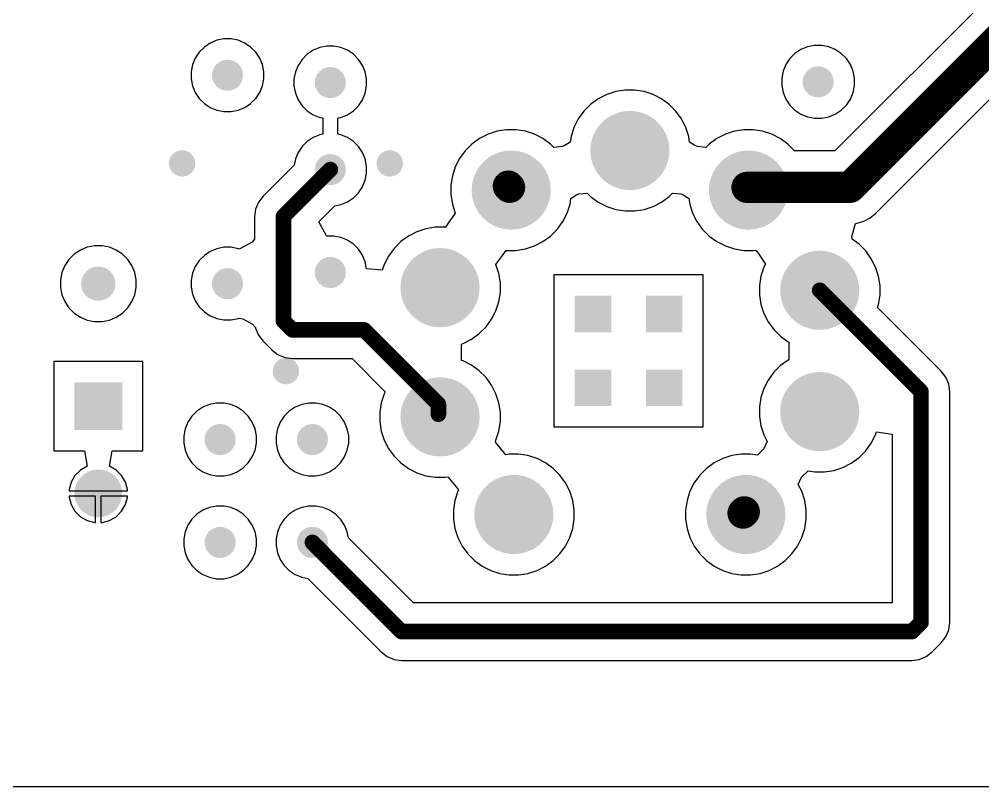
# Model space of a CAD drawing. Header units: inches. Extents: x 4.53 to 13.89, y 0.79 to 10.58.
# Drawn here: x 8.943 to 10.77, y 0.787 to 2.242 of the extents above; entities that cross this region are included whole.
import ezdxf

# ---------------------------------------------------------------- set-up
doc = ezdxf.new("R2010")
doc.units = ezdxf.units.IN
doc.header["$MEASUREMENT"] = 0
for name, color, linetype in [('Bottom Layer', 5, 'Continuous'), ('Pad Holes', 156, 'Continuous'), ('Via Holes', 16, 'Continuous')]:
    doc.layers.add(name, color=color, linetype=linetype)

# ---------------------------------------------------------------- blocks, each defined once
blk = doc.blocks.new('12A_7_B_2')
at = {"layer": 'Bottom Layer'}
h = blk.add_hatch(color=5, dxfattribs=at)
edge = h.paths.add_edge_path()
edge.add_arc((-0.22, 0.31), 0.075, 0, 360)
h = blk.add_hatch(color=5, dxfattribs=at)
edge = h.paths.add_edge_path()
edge.add_arc((0.22, 0.31), 0.075, 0, 360)
h = blk.add_hatch(color=5, dxfattribs=at)
edge = h.paths.add_edge_path()
edge.add_arc((-0.36, 0.115), 0.075, 0, 360)
h = blk.add_hatch(color=5, dxfattribs=at)
edge = h.paths.add_edge_path()
edge.add_arc((0.36, 0.125), 0.075, 0, 360)
for points in [[(-0.0996, 0.1046), (-0.0304, 0.1046), (-0.0304, 0.0354), (-0.0996, 0.0354)], [(0.0354, 0.1046), (0.1046, 0.1046), (0.1046, 0.0354), (0.0354, 0.0354)], [(-0.0996, -0.0354), (-0.0304, -0.0354), (-0.0304, -0.1046), (-0.0996, -0.1046)], [(0.0354, -0.0354), (0.1046, -0.0354), (0.1046, -0.1046), (0.0354, -0.1046)]]:
    blk.add_hatch(color=5, dxfattribs=at).paths.add_polyline_path(points)
h = blk.add_hatch(color=5, dxfattribs=at)
edge = h.paths.add_edge_path()
edge.add_arc((-0.36, -0.115), 0.075, 0, 360)
h = blk.add_hatch(color=5, dxfattribs=at)
edge = h.paths.add_edge_path()
edge.add_arc((0.36, -0.12), 0.075, 0, 360)
h = blk.add_hatch(color=5, dxfattribs=at)
edge = h.paths.add_edge_path()
edge.add_arc((-0.225, -0.305), 0.075, 0, 360)
h = blk.add_hatch(color=5, dxfattribs=at)
edge = h.paths.add_edge_path()
edge.add_arc((0.225, -0.305), 0.075, 0, 360)
h = blk.add_hatch(color=5, dxfattribs=at)
edge = h.paths.add_edge_path()
edge.add_arc((0, -0.38), 0.075, 0, 360)
at = {"layer": 'Pad Holes'}
h = blk.add_hatch(color=7, dxfattribs=at)
edge = h.paths.add_edge_path()
edge.add_arc((-0.22, 0.31), 0.038, 0, 360)
h = blk.add_hatch(color=7, dxfattribs=at)
edge = h.paths.add_edge_path()
edge.add_arc((0.22, 0.31), 0.038, 0, 360)
h = blk.add_hatch(color=7, dxfattribs=at)
edge = h.paths.add_edge_path()
edge.add_arc((-0.36, 0.115), 0.038, 0, 360)
h = blk.add_hatch(color=7, dxfattribs=at)
edge = h.paths.add_edge_path()
edge.add_arc((0.36, 0.125), 0.038, 0, 360)
h = blk.add_hatch(color=7, dxfattribs=at)
edge = h.paths.add_edge_path()
edge.add_arc((-0.065, 0.07), 0.0222, 0, 360)
h = blk.add_hatch(color=7, dxfattribs=at)
edge = h.paths.add_edge_path()
edge.add_arc((0.07, 0.07), 0.0222, 0, 360)
h = blk.add_hatch(color=7, dxfattribs=at)
edge = h.paths.add_edge_path()
edge.add_arc((-0.065, -0.07), 0.0222, 0, 360)
h = blk.add_hatch(color=7, dxfattribs=at)
edge = h.paths.add_edge_path()
edge.add_arc((0.07, -0.07), 0.0222, 0, 360)
h = blk.add_hatch(color=7, dxfattribs=at)
edge = h.paths.add_edge_path()
edge.add_arc((-0.36, -0.115), 0.038, 0, 360)
h = blk.add_hatch(color=7, dxfattribs=at)
edge = h.paths.add_edge_path()
edge.add_arc((0.36, -0.12), 0.038, 0, 360)
h = blk.add_hatch(color=7, dxfattribs=at)
edge = h.paths.add_edge_path()
edge.add_arc((-0.225, -0.305), 0.038, 0, 360)
h = blk.add_hatch(color=7, dxfattribs=at)
edge = h.paths.add_edge_path()
edge.add_arc((0.225, -0.305), 0.038, 0, 360)
h = blk.add_hatch(color=7, dxfattribs=at)
edge = h.paths.add_edge_path()
edge.add_arc((0, -0.38), 0.038, 0, 360)
blk = doc.blocks.new('RES_2W_VERTICAL_67')
at = {"layer": 'Bottom Layer'}
h = blk.add_hatch(color=5, dxfattribs=at)
edge = h.paths.add_edge_path()
edge.add_arc((0, 0), 0.0295, 0, 360)
h = blk.add_hatch(color=5, dxfattribs=at)
edge = h.paths.add_edge_path()
edge.add_arc((0.195, 0), 0.0295, 0, 360)
at = {"layer": 'Pad Holes'}
h = blk.add_hatch(color=7, dxfattribs=at)
edge = h.paths.add_edge_path()
edge.add_arc((0, 0), 0.0197, 0, 360)
h = blk.add_hatch(color=7, dxfattribs=at)
edge = h.paths.add_edge_path()
edge.add_arc((0.195, 0), 0.0197, 0, 360)
blk = doc.blocks.new('RES_2W_VERTICAL_69')
at = {"layer": 'Bottom Layer'}
h = blk.add_hatch(color=5, dxfattribs=at)
edge = h.paths.add_edge_path()
edge.add_arc((0, 0), 0.0295, 0, 360)
h = blk.add_hatch(color=5, dxfattribs=at)
edge = h.paths.add_edge_path()
edge.add_arc((0.195, 0), 0.0295, 0, 360)
at = {"layer": 'Pad Holes'}
h = blk.add_hatch(color=7, dxfattribs=at)
edge = h.paths.add_edge_path()
edge.add_arc((0, 0), 0.0197, 0, 360)
h = blk.add_hatch(color=7, dxfattribs=at)
edge = h.paths.add_edge_path()
edge.add_arc((0.195, 0), 0.0197, 0, 360)
blk = doc.blocks.new('RES_2W_VERTICAL_81')
at = {"layer": 'Bottom Layer'}
h = blk.add_hatch(color=5, dxfattribs=at)
edge = h.paths.add_edge_path()
edge.add_arc((0, 0), 0.0295, 0, 360)
h = blk.add_hatch(color=5, dxfattribs=at)
edge = h.paths.add_edge_path()
edge.add_arc((0.195, 0), 0.0295, 0, 360)
at = {"layer": 'Pad Holes'}
h = blk.add_hatch(color=7, dxfattribs=at)
edge = h.paths.add_edge_path()
edge.add_arc((0, 0), 0.0197, 0, 360)
h = blk.add_hatch(color=7, dxfattribs=at)
edge = h.paths.add_edge_path()
edge.add_arc((0.195, 0), 0.0197, 0, 360)
blk = doc.blocks.new('RES_2W_VERTICAL_91')
at = {"layer": 'Bottom Layer'}
h = blk.add_hatch(color=5, dxfattribs=at)
edge = h.paths.add_edge_path()
edge.add_arc((0, 0), 0.0295, 0, 360)
h = blk.add_hatch(color=5, dxfattribs=at)
edge = h.paths.add_edge_path()
edge.add_arc((0.195, 0), 0.0295, 0, 360)
at = {"layer": 'Pad Holes'}
h = blk.add_hatch(color=7, dxfattribs=at)
edge = h.paths.add_edge_path()
edge.add_arc((0, 0), 0.0197, 0, 360)
h = blk.add_hatch(color=7, dxfattribs=at)
edge = h.paths.add_edge_path()
edge.add_arc((0.195, 0), 0.0197, 0, 360)
blk = doc.blocks.new('CAP_PANASSONIC_100N_450V_109')
at = {"layer": 'Bottom Layer'}
h = blk.add_hatch(color=5, dxfattribs=at)
edge = h.paths.add_edge_path()
edge.add_arc((0, 0), 0.0295, 0, 360)
h = blk.add_hatch(color=5, dxfattribs=at)
edge = h.paths.add_edge_path()
edge.add_arc((0.395, 0), 0.0295, 0, 360)
at = {"layer": 'Pad Holes'}
h = blk.add_hatch(color=7, dxfattribs=at)
edge = h.paths.add_edge_path()
edge.add_arc((0, 0), 0.0197, 0, 360)
h = blk.add_hatch(color=7, dxfattribs=at)
edge = h.paths.add_edge_path()
edge.add_arc((0.395, 0), 0.0197, 0, 360)
blk = doc.blocks.new('CAP_PANASSONIC_1U_450V_111')
at = {"layer": 'Bottom Layer'}
h = blk.add_hatch(color=5, dxfattribs=at)
edge = h.paths.add_edge_path()
edge.add_arc((0, 0), 0.0325, 0, 360)
h = blk.add_hatch(color=5, dxfattribs=at)
edge = h.paths.add_edge_path()
edge.add_arc((0.59, 0), 0.0325, 0, 360)
at = {"layer": 'Pad Holes'}
h = blk.add_hatch(color=7, dxfattribs=at)
edge = h.paths.add_edge_path()
edge.add_arc((0, 0), 0.02, 0, 360)
h = blk.add_hatch(color=7, dxfattribs=at)
edge = h.paths.add_edge_path()
edge.add_arc((0.59, 0), 0.02, 0, 360)
blk = doc.blocks.new('CAP_PANASSONIC_100N_450V_113')
at = {"layer": 'Bottom Layer'}
h = blk.add_hatch(color=5, dxfattribs=at)
edge = h.paths.add_edge_path()
edge.add_arc((0, 0), 0.0295, 0, 360)
h = blk.add_hatch(color=5, dxfattribs=at)
edge = h.paths.add_edge_path()
edge.add_arc((0.395, 0), 0.0295, 0, 360)
at = {"layer": 'Pad Holes'}
h = blk.add_hatch(color=7, dxfattribs=at)
edge = h.paths.add_edge_path()
edge.add_arc((0, 0), 0.0197, 0, 360)
h = blk.add_hatch(color=7, dxfattribs=at)
edge = h.paths.add_edge_path()
edge.add_arc((0.395, 0), 0.0197, 0, 360)
blk = doc.blocks.new('2_CONN_NC_121')
at = {"layer": 'Bottom Layer'}
h = blk.add_hatch(color=5, dxfattribs=at)
edge = h.paths.add_edge_path()
edge.add_arc((-0.1654, 0), 0.0453, 0, 360)
blk.add_hatch(color=5, dxfattribs=at).paths.add_polyline_path([(-0.0453, 0.0453), (0.0453, 0.0453), (0.0453, -0.0453), (-0.0453, -0.0453)])
at = {"layer": 'Pad Holes'}
h = blk.add_hatch(color=7, dxfattribs=at)
edge = h.paths.add_edge_path()
edge.add_arc((-0.1654, 0), 0.0354, 0, 360)
h = blk.add_hatch(color=7, dxfattribs=at)
edge = h.paths.add_edge_path()
edge.add_arc((0, 0), 0.0354, 0, 360)

msp = doc.modelspace()

# ---------------------------------------------------------------- hatches: boundary and pattern name
at = {"layer": 'Bottom Layer'}
h = msp.add_hatch(color=5, dxfattribs=at)
edge = h.paths.add_edge_path()
edge.add_arc((9.252, 1.9685), 0.025, 0, 360)
h = msp.add_hatch(color=5, dxfattribs=at)
edge = h.paths.add_edge_path()
edge.add_arc((9.6457, 1.9685), 0.025, 0, 360)
h = msp.add_hatch(color=5, dxfattribs=at)
edge = h.paths.add_edge_path()
edge.add_arc((9.4488, 1.5748), 0.025, 0, 360)
at = {"layer": 'Via Holes'}
h = msp.add_hatch(color=7, dxfattribs=at)
edge = h.paths.add_edge_path()
edge.add_arc((9.252, 1.9685), 0.014, 0, 360)
h = msp.add_hatch(color=7, dxfattribs=at)
edge = h.paths.add_edge_path()
edge.add_arc((9.6457, 1.9685), 0.014, 0, 360)
h = msp.add_hatch(color=7, dxfattribs=at)
edge = h.paths.add_edge_path()
edge.add_arc((9.4488, 1.5748), 0.014, 0, 360)

# ---------------------------------------------------------------- linework, layer by layer
at = {"layer": 'Bottom Layer'}
for p, q in [((10.7998, 2.3024), (10.4898, 1.9924)), ((10.5674, 1.8742), (10.918, 2.2247)), ((9.3054, 2.1967), (9.2941, 2.1891)), ((9.3179, 2.2019), (9.3054, 2.1967)), ((9.3312, 2.2045), (9.3179, 2.2019)), ((9.3448, 2.2045), (9.3312, 2.2045)), ((9.3581, 2.2019), (9.3448, 2.2045)), ((9.3706, 2.1967), (9.3581, 2.2019)), ((9.3819, 2.1891), (9.3706, 2.1967)), ((9.2845, 2.1795), (9.2769, 2.1682)), ((9.2941, 2.1891), (9.2845, 2.1795)), ((9.3915, 2.1795), (9.3819, 2.1891)), ((9.3991, 2.1682), (9.3915, 2.1795)), ((9.4891, 2.1753), (9.4795, 2.1657)), ((9.5004, 2.1829), (9.4891, 2.1753)), ((9.5129, 2.188), (9.5004, 2.1829)), ((9.5262, 2.1907), (9.5129, 2.188)), ((9.5398, 2.1907), (9.5262, 2.1907)), ((9.5531, 2.188), (9.5398, 2.1907)), ((9.5656, 2.1829), (9.5531, 2.188)), ((9.5769, 2.1753), (9.5656, 2.1829)), ((9.5865, 2.1657), (9.5769, 2.1753)), ((10.4141, 2.1767), (10.4045, 2.1671)), ((10.4254, 2.1842), (10.4141, 2.1767)), ((10.4379, 2.1894), (10.4254, 2.1842)), ((10.4512, 2.192), (10.4379, 2.1894)), ((10.4648, 2.192), (10.4512, 2.192)), ((10.4781, 2.1894), (10.4648, 2.192)), ((10.4906, 2.1842), (10.4781, 2.1894)), ((10.5019, 2.1767), (10.4906, 2.1842)), ((10.5115, 2.1671), (10.5019, 2.1767)), ((9.2769, 2.1682), (9.2718, 2.1557)), ((9.4042, 2.1557), (9.3991, 2.1682)), ((9.4795, 2.1657), (9.4719, 2.1544)), ((9.5941, 2.1544), (9.5865, 2.1657)), ((10.4045, 2.1671), (10.3969, 2.1558)), ((10.5191, 2.1558), (10.5115, 2.1671)), ((9.2718, 2.1557), (9.2691, 2.1424)), ((9.2691, 2.1424), (9.2691, 2.1288)), ((9.4069, 2.1424), (9.4042, 2.1557)), ((9.4069, 2.1288), (9.4069, 2.1424)), ((9.4668, 2.1419), (9.4641, 2.1286)), ((9.4719, 2.1544), (9.4668, 2.1419)), ((9.5992, 2.1419), (9.5941, 2.1544)), ((9.6019, 2.1286), (9.5992, 2.1419)), ((10.3918, 2.1432), (10.3891, 2.1299)), ((10.3969, 2.1558), (10.3918, 2.1432)), ((10.5242, 2.1432), (10.5191, 2.1558)), ((10.5269, 2.1299), (10.5242, 2.1432)), ((9.2691, 2.1288), (9.2718, 2.1155)), ((9.4042, 2.1155), (9.4069, 2.1288)), ((9.4641, 2.1286), (9.4641, 2.115)), ((9.6019, 2.115), (9.6019, 2.1286)), ((10.3891, 2.1299), (10.3891, 2.1163)), ((10.5269, 2.1163), (10.5269, 2.1299)), ((9.2718, 2.1155), (9.2769, 2.103)), ((9.2769, 2.103), (9.2845, 2.0917)), ((9.3915, 2.0917), (9.3991, 2.103)), ((9.3991, 2.103), (9.4042, 2.1155)), ((9.4641, 2.115), (9.4668, 2.1017)), ((9.4668, 2.1017), (9.4719, 2.0892)), ((9.5941, 2.0892), (9.5992, 2.1017)), ((9.5992, 2.1017), (9.6019, 2.115)), ((10.0742, 2.1046), (10.0571, 2.099)), ((10.092, 2.1074), (10.0742, 2.1046)), ((10.11, 2.1074), (10.092, 2.1074)), ((10.1278, 2.1046), (10.11, 2.1074)), ((10.1449, 2.099), (10.1278, 2.1046)), ((10.3891, 2.1163), (10.3918, 2.103)), ((10.3918, 2.103), (10.3969, 2.0905)), ((10.5191, 2.0905), (10.5242, 2.103)), ((10.5242, 2.103), (10.5269, 2.1163)), ((9.2845, 2.0917), (9.2941, 2.0821)), ((9.3819, 2.0821), (9.3915, 2.0917)), ((9.4719, 2.0892), (9.4795, 2.0779)), ((9.5865, 2.0779), (9.5941, 2.0892)), ((10.0411, 2.0908), (10.0265, 2.0802)), ((10.0571, 2.099), (10.0411, 2.0908)), ((10.1609, 2.0908), (10.1449, 2.099)), ((10.1755, 2.0802), (10.1609, 2.0908)), ((10.3969, 2.0905), (10.4045, 2.0792)), ((10.5115, 2.0792), (10.5191, 2.0905)), ((9.2941, 2.0821), (9.3054, 2.0746)), ((9.3054, 2.0746), (9.3179, 2.0694)), ((9.3179, 2.0694), (9.3312, 2.0667)), ((9.3312, 2.0667), (9.3448, 2.0667)), ((9.3448, 2.0667), (9.3581, 2.0694)), ((9.3581, 2.0694), (9.3706, 2.0746)), ((9.3706, 2.0746), (9.3819, 2.0821)), ((9.4795, 2.0779), (9.4891, 2.0683)), ((9.4891, 2.0683), (9.5004, 2.0607)), ((9.5656, 2.0607), (9.5769, 2.0683)), ((9.5769, 2.0683), (9.5865, 2.0779)), ((10.0138, 2.0675), (10.0032, 2.0529)), ((10.0265, 2.0802), (10.0138, 2.0675)), ((10.1882, 2.0675), (10.1755, 2.0802)), ((10.1988, 2.0529), (10.1882, 2.0675)), ((10.4045, 2.0792), (10.4141, 2.0696)), ((10.4141, 2.0696), (10.4254, 2.0621)), ((10.4906, 2.0621), (10.5019, 2.0696)), ((10.5019, 2.0696), (10.5115, 2.0792)), ((9.5004, 2.0607), (9.5129, 2.0555)), ((9.5129, 2.0555), (9.5177, 2.0546)), ((9.5177, 2.0546), (9.5189, 2.0543)), ((9.5189, 2.0543), (9.5189, 2.0242)), ((9.5471, 2.0543), (9.5483, 2.0546)), ((9.5471, 2.0242), (9.5471, 2.0543)), ((9.5483, 2.0546), (9.5531, 2.0555)), ((9.5531, 2.0555), (9.5656, 2.0607)), ((10.0032, 2.0529), (9.995, 2.0369)), ((10.207, 2.0369), (10.1988, 2.0529)), ((10.4254, 2.0621), (10.4379, 2.0569)), ((10.4379, 2.0569), (10.4512, 2.0542)), ((10.4512, 2.0542), (10.4648, 2.0542)), ((10.4648, 2.0542), (10.4781, 2.0569)), ((10.4781, 2.0569), (10.4906, 2.0621)), ((9.8492, 2.0296), (9.8321, 2.024)), ((9.867, 2.0324), (9.8492, 2.0296)), ((9.885, 2.0324), (9.867, 2.0324)), ((9.9028, 2.0296), (9.885, 2.0324)), ((9.9199, 2.024), (9.9028, 2.0296)), ((9.995, 2.0369), (9.9894, 2.0198)), ((10.2126, 2.0198), (10.207, 2.0369)), ((10.2992, 2.0296), (10.2821, 2.024)), ((10.317, 2.0324), (10.2992, 2.0296)), ((10.335, 2.0324), (10.317, 2.0324)), ((10.3528, 2.0296), (10.335, 2.0324)), ((10.3699, 2.024), (10.3528, 2.0296)), ((9.4891, 2.0103), (9.4795, 2.0007)), ((9.5004, 2.0179), (9.4891, 2.0103)), ((9.5129, 2.023), (9.5004, 2.0179)), ((9.5177, 2.024), (9.5129, 2.023)), ((9.5189, 2.0242), (9.5177, 2.024)), ((9.5483, 2.024), (9.5471, 2.0242)), ((9.5531, 2.023), (9.5483, 2.024)), ((9.5656, 2.0179), (9.5531, 2.023)), ((9.5769, 2.0103), (9.5656, 2.0179)), ((9.5865, 2.0007), (9.5769, 2.0103)), ((9.8161, 2.0158), (9.8015, 2.0052)), ((9.8321, 2.024), (9.8161, 2.0158)), ((9.9359, 2.0158), (9.9199, 2.024)), ((9.9505, 2.0052), (9.9359, 2.0158)), ((9.9894, 2.0198), (9.9877, 2.009)), ((10.2143, 2.009), (10.2126, 2.0198)), ((10.2661, 2.0158), (10.2515, 2.0052)), ((10.2821, 2.024), (10.2661, 2.0158)), ((10.3859, 2.0158), (10.3699, 2.024)), ((10.4005, 2.0052), (10.3859, 2.0158)), ((9.4795, 2.0007), (9.4719, 1.9894)), ((9.5941, 1.9894), (9.5865, 2.0007)), ((9.7888, 1.9925), (9.7782, 1.9779)), ((9.8015, 2.0052), (9.7888, 1.9925)), ((9.9571, 1.9986), (9.9505, 2.0052)), ((9.9728, 2.0004), (9.9571, 1.9986)), ((9.9777, 2.0023), (9.9728, 2.0004)), ((9.9877, 2.009), (9.9777, 2.0023)), ((10.2243, 2.0023), (10.2143, 2.009)), ((10.2292, 2.0004), (10.2243, 2.0023)), ((10.2449, 1.9986), (10.2292, 2.0004)), ((10.2515, 2.0052), (10.2449, 1.9986)), ((10.4132, 1.9925), (10.4005, 2.0052)), ((10.4133, 1.9924), (10.4132, 1.9925)), ((10.4898, 1.9924), (10.4133, 1.9924)), ((9.4668, 1.9769), (9.4645, 1.9655)), ((9.4719, 1.9894), (9.4668, 1.9769)), ((9.5992, 1.9769), (9.5941, 1.9894)), ((9.6019, 1.9636), (9.5992, 1.9769)), ((9.7782, 1.9779), (9.77, 1.9619)), ((9.4645, 1.9655), (9.4054, 1.9064)), ((9.6019, 1.95), (9.6019, 1.9636)), ((9.77, 1.9619), (9.7644, 1.9448)), ((9.5941, 1.9242), (9.5992, 1.9367)), ((9.5992, 1.9367), (9.6019, 1.95)), ((9.7644, 1.9448), (9.7616, 1.927)), ((9.5865, 1.9129), (9.5941, 1.9242)), ((9.7616, 1.927), (9.7616, 1.909)), ((9.4054, 1.9064), (9.3967, 1.8951)), ((9.5656, 1.8957), (9.5769, 1.9033)), ((9.5769, 1.9033), (9.5865, 1.9129)), ((9.7616, 1.909), (9.7644, 1.8912)), ((9.9876, 1.8912), (9.9893, 1.902)), ((9.9893, 1.902), (9.9993, 1.9087)), ((9.9993, 1.9087), (10.0042, 1.9106)), ((10.0042, 1.9106), (10.0199, 1.9124)), ((10.0199, 1.9124), (10.0265, 1.9058)), ((10.0265, 1.9058), (10.0411, 1.8952)), ((10.1609, 1.8952), (10.1755, 1.9058)), ((10.1755, 1.9058), (10.1821, 1.9124)), ((10.1821, 1.9124), (10.1978, 1.9106)), ((10.1978, 1.9106), (10.2027, 1.9087)), ((10.2027, 1.9087), (10.2127, 1.902)), ((10.2127, 1.902), (10.2144, 1.8912)), ((9.3913, 1.8819), (9.3894, 1.8678)), ((9.3967, 1.8951), (9.3913, 1.8819)), ((9.5112, 1.8578), (9.5417, 1.8883)), ((9.5417, 1.8883), (9.5531, 1.8905)), ((9.5531, 1.8905), (9.5656, 1.8957)), ((9.7644, 1.8912), (9.77, 1.8741)), ((9.982, 1.8741), (9.9876, 1.8912)), ((10.0411, 1.8952), (10.0571, 1.887)), ((10.0571, 1.887), (10.0742, 1.8814)), ((10.1278, 1.8814), (10.1449, 1.887)), ((10.1449, 1.887), (10.1609, 1.8952)), ((10.2144, 1.8912), (10.22, 1.8741)), ((9.3894, 1.8678), (9.3894, 1.8246)), ((9.77, 1.8741), (9.7505, 1.8473)), ((9.9738, 1.8581), (9.982, 1.8741)), ((10.0742, 1.8814), (10.092, 1.8786)), ((10.092, 1.8786), (10.11, 1.8786)), ((10.11, 1.8786), (10.1278, 1.8814)), ((10.22, 1.8741), (10.2282, 1.8581)), ((10.5449, 1.8592), (10.5569, 1.8656)), ((10.5569, 1.8656), (10.5674, 1.8742)), ((9.5256, 1.831), (9.5112, 1.8578)), ((9.732, 1.8474), (9.7142, 1.8446)), ((9.75, 1.8474), (9.732, 1.8474)), ((9.7505, 1.8473), (9.75, 1.8474)), ((9.9632, 1.8435), (9.9738, 1.8581)), ((10.2282, 1.8581), (10.2388, 1.8435)), ((10.5221, 1.8301), (10.5289, 1.8549)), ((10.5289, 1.8549), (10.5319, 1.8552)), ((10.5319, 1.8552), (10.5449, 1.8592)), ((9.5262, 1.8307), (9.5256, 1.831)), ((9.5398, 1.8307), (9.5262, 1.8307)), ((9.5531, 1.828), (9.5398, 1.8307)), ((9.5656, 1.8229), (9.5531, 1.828)), ((9.6811, 1.8308), (9.6665, 1.8202)), ((9.6971, 1.839), (9.6811, 1.8308)), ((9.7142, 1.8446), (9.6971, 1.839)), ((9.9359, 1.8202), (9.9505, 1.8308)), ((9.9505, 1.8308), (9.9632, 1.8435)), ((10.2388, 1.8435), (10.2515, 1.8308)), ((10.2515, 1.8308), (10.2661, 1.8202)), ((10.5226, 1.8246), (10.5221, 1.8301)), ((9.072, 1.8097), (9.059, 1.8043)), ((9.0859, 1.8125), (9.072, 1.8097)), ((9.1001, 1.8125), (9.0859, 1.8125)), ((9.114, 1.8097), (9.1001, 1.8125)), ((9.127, 1.8043), (9.114, 1.8097)), ((9.3312, 1.8095), (9.3179, 1.8069)), ((9.3448, 1.8095), (9.3312, 1.8095)), ((9.3581, 1.8069), (9.3448, 1.8095)), ((9.3849, 1.8192), (9.3599, 1.8061)), ((9.3894, 1.8246), (9.3849, 1.8192)), ((9.5769, 1.8153), (9.5656, 1.8229)), ((9.5865, 1.8057), (9.5769, 1.8153)), ((9.6665, 1.8202), (9.6538, 1.8075)), ((9.9028, 1.8064), (9.9199, 1.812)), ((9.9199, 1.812), (9.9359, 1.8202)), ((10.2661, 1.8202), (10.2821, 1.812)), ((10.2821, 1.812), (10.2992, 1.8064)), ((10.5355, 1.8152), (10.5226, 1.8246)), ((10.5482, 1.8025), (10.5355, 1.8152)), ((9.0472, 1.7964), (9.0372, 1.7864)), ((9.059, 1.8043), (9.0472, 1.7964)), ((9.1388, 1.7964), (9.127, 1.8043)), ((9.1488, 1.7864), (9.1388, 1.7964)), ((9.2941, 1.7941), (9.2845, 1.7845)), ((9.3054, 1.8017), (9.2941, 1.7941)), ((9.3179, 1.8069), (9.3054, 1.8017)), ((9.3599, 1.8061), (9.3581, 1.8069)), ((9.5941, 1.7944), (9.5865, 1.8057)), ((9.5992, 1.7819), (9.5941, 1.7944)), ((9.6432, 1.7929), (9.635, 1.7769)), ((9.6538, 1.8075), (9.6432, 1.7929)), ((9.847, 1.7769), (9.8665, 1.8037)), ((9.8665, 1.8037), (9.867, 1.8036)), ((9.867, 1.8036), (9.885, 1.8036)), ((9.885, 1.8036), (9.9028, 1.8064)), ((10.2992, 1.8064), (10.317, 1.8036)), ((10.317, 1.8036), (10.335, 1.8036)), ((10.335, 1.8036), (10.339, 1.8043)), ((10.339, 1.8043), (10.342, 1.8022)), ((10.342, 1.8022), (10.3579, 1.7776)), ((10.5588, 1.7879), (10.5482, 1.8025)), ((9.0293, 1.7747), (9.0239, 1.7616)), ((9.0372, 1.7864), (9.0293, 1.7747)), ((9.1567, 1.7747), (9.1488, 1.7864)), ((9.1621, 1.7616), (9.1567, 1.7747)), ((9.2769, 1.7732), (9.2718, 1.7607)), ((9.2845, 1.7845), (9.2769, 1.7732)), ((9.6019, 1.7686), (9.5992, 1.7819)), ((9.635, 1.7769), (9.6314, 1.7659)), ((9.8526, 1.7598), (9.847, 1.7769)), ((10.3579, 1.7776), (10.355, 1.7719)), ((10.567, 1.7719), (10.5588, 1.7879)), ((9.0239, 1.7616), (9.0211, 1.7477)), ((9.1649, 1.7477), (9.1621, 1.7616)), ((9.2718, 1.7607), (9.2691, 1.7474)), ((9.6314, 1.7659), (9.6019, 1.7686)), ((9.8554, 1.742), (9.8526, 1.7598)), ((10.24, 1.757), (9.957, 1.757)), ((9.957, 1.757), (9.957, 1.609)), ((10.24, 1.609), (10.24, 1.757)), ((10.3494, 1.7548), (10.3466, 1.737)), ((10.355, 1.7719), (10.3494, 1.7548)), ((10.5726, 1.7548), (10.567, 1.7719)), ((10.5754, 1.737), (10.5726, 1.7548)), ((9.0211, 1.7477), (9.0211, 1.7335)), ((9.1649, 1.7335), (9.1649, 1.7477)), ((9.2691, 1.7474), (9.2691, 1.7338)), ((9.8554, 1.724), (9.8554, 1.742)), ((10.3466, 1.737), (10.3466, 1.719)), ((10.5754, 1.719), (10.5754, 1.737)), ((9.0211, 1.7335), (9.0239, 1.7197)), ((9.0239, 1.7197), (9.0293, 1.7066)), ((9.1567, 1.7066), (9.1621, 1.7197)), ((9.1621, 1.7197), (9.1649, 1.7335)), ((9.2691, 1.7338), (9.2718, 1.7205)), ((9.2718, 1.7205), (9.2769, 1.708)), ((9.8526, 1.7062), (9.8554, 1.724)), ((10.3466, 1.719), (10.3494, 1.7012)), ((10.5726, 1.7012), (10.5754, 1.719)), ((9.0293, 1.7066), (9.0372, 1.6948)), ((9.1488, 1.6948), (9.1567, 1.7066)), ((9.2769, 1.708), (9.2845, 1.6967)), ((9.847, 1.6891), (9.8526, 1.7062)), ((10.3494, 1.7012), (10.355, 1.6841)), ((10.5707, 1.6955), (10.5726, 1.7012)), ((9.0372, 1.6948), (9.0472, 1.6848)), ((9.0472, 1.6848), (9.059, 1.6769)), ((9.127, 1.6769), (9.1388, 1.6848)), ((9.1388, 1.6848), (9.1488, 1.6948)), ((9.2845, 1.6967), (9.2941, 1.6871)), ((9.2941, 1.6871), (9.3054, 1.6796)), ((9.8388, 1.6731), (9.847, 1.6891)), ((10.355, 1.6841), (10.3632, 1.6681)), ((10.6916, 1.5746), (10.5707, 1.6955)), ((9.059, 1.6769), (9.072, 1.6715)), ((9.072, 1.6715), (9.0859, 1.6687)), ((9.0859, 1.6687), (9.1001, 1.6687)), ((9.1001, 1.6687), (9.114, 1.6715)), ((9.114, 1.6715), (9.127, 1.6769)), ((9.3054, 1.6796), (9.3179, 1.6744)), ((9.3179, 1.6744), (9.3312, 1.6717)), ((9.3312, 1.6717), (9.3448, 1.6717)), ((9.3448, 1.6717), (9.3581, 1.6744)), ((9.3581, 1.6744), (9.3599, 1.6751)), ((9.3599, 1.6751), (9.3671, 1.6739)), ((9.3671, 1.6739), (9.3852, 1.6639)), ((9.3852, 1.6639), (9.3911, 1.6577)), ((9.8282, 1.6585), (9.8388, 1.6731)), ((10.3632, 1.6681), (10.3738, 1.6535)), ((9.3911, 1.6577), (9.3913, 1.6562)), ((9.3913, 1.6562), (9.3967, 1.643)), ((9.8009, 1.6352), (9.8155, 1.6458)), ((9.8155, 1.6458), (9.8282, 1.6585)), ((10.3738, 1.6535), (10.3865, 1.6408)), ((9.3967, 1.643), (9.4054, 1.6317)), ((9.4054, 1.6317), (9.4227, 1.6144)), ((9.7819, 1.626), (9.7849, 1.627)), ((9.7819, 1.595), (9.7819, 1.626)), ((9.7849, 1.627), (9.8009, 1.6352)), ((10.3865, 1.6408), (10.4011, 1.6302)), ((10.4011, 1.6302), (10.4023, 1.6296)), ((10.4023, 1.6296), (10.4023, 1.5964)), ((9.4227, 1.6144), (9.434, 1.6057)), ((9.957, 1.609), (9.957, 1.469)), ((10.24, 1.469), (10.24, 1.609)), ((9.1776, 1.593), (9.0084, 1.593)), ((9.0084, 1.593), (9.0084, 1.4237)), ((9.1776, 1.4237), (9.1776, 1.593)), ((9.434, 1.6057), (9.4472, 1.6003)), ((9.4472, 1.6003), (9.4613, 1.5984)), ((9.4613, 1.5984), (9.5744, 1.5984)), ((9.5744, 1.5984), (9.637, 1.5358)), ((9.7849, 1.594), (9.7819, 1.595)), ((9.8009, 1.5858), (9.7849, 1.594)), ((10.4011, 1.5958), (10.3865, 1.5852)), ((10.4023, 1.5964), (10.4011, 1.5958)), ((9.8155, 1.5752), (9.8009, 1.5858)), ((9.8282, 1.5625), (9.8155, 1.5752)), ((10.3738, 1.5725), (10.3632, 1.5579)), ((10.3865, 1.5852), (10.3738, 1.5725)), ((10.7003, 1.5633), (10.6916, 1.5746)), ((9.8388, 1.5479), (9.8282, 1.5625)), ((10.3632, 1.5579), (10.355, 1.5419)), ((10.7057, 1.5501), (10.7003, 1.5633)), ((9.637, 1.5358), (9.635, 1.5319)), ((9.847, 1.5319), (9.8388, 1.5479)), ((10.355, 1.5419), (10.3494, 1.5248)), ((10.7076, 1.536), (10.7057, 1.5501)), ((10.7076, 1.0983), (10.7076, 1.536)), ((9.635, 1.5319), (9.6294, 1.5148)), ((9.8526, 1.5148), (9.847, 1.5319)), ((10.3494, 1.5248), (10.3466, 1.507)), ((9.2801, 1.4987), (9.2705, 1.4891)), ((9.2914, 1.5062), (9.2801, 1.4987)), ((9.3039, 1.5114), (9.2914, 1.5062)), ((9.3172, 1.514), (9.3039, 1.5114)), ((9.3308, 1.514), (9.3172, 1.514)), ((9.3441, 1.5114), (9.3308, 1.514)), ((9.3566, 1.5062), (9.3441, 1.5114)), ((9.3679, 1.4987), (9.3566, 1.5062)), ((9.3775, 1.4891), (9.3679, 1.4987)), ((9.4551, 1.4987), (9.4455, 1.4891)), ((9.4664, 1.5062), (9.4551, 1.4987)), ((9.4789, 1.5114), (9.4664, 1.5062)), ((9.4922, 1.514), (9.4789, 1.5114)), ((9.5058, 1.514), (9.4922, 1.514)), ((9.5191, 1.5114), (9.5058, 1.514)), ((9.5316, 1.5062), (9.5191, 1.5114)), ((9.5429, 1.4987), (9.5316, 1.5062)), ((9.5525, 1.4891), (9.5429, 1.4987)), ((9.6294, 1.5148), (9.6266, 1.497)), ((9.8554, 1.497), (9.8526, 1.5148)), ((10.3466, 1.507), (10.3466, 1.489)), ((9.2705, 1.4891), (9.2629, 1.4778)), ((9.3851, 1.4778), (9.3775, 1.4891)), ((9.4455, 1.4891), (9.4379, 1.4778)), ((9.5601, 1.4778), (9.5525, 1.4891)), ((9.6266, 1.497), (9.6266, 1.479)), ((9.8554, 1.479), (9.8554, 1.497)), ((10.3466, 1.489), (10.3494, 1.4712)), ((9.2578, 1.4652), (9.2551, 1.4519)), ((9.2629, 1.4778), (9.2578, 1.4652)), ((9.3902, 1.4652), (9.3851, 1.4778)), ((9.3929, 1.4519), (9.3902, 1.4652)), ((9.4328, 1.4652), (9.4301, 1.4519)), ((9.4379, 1.4778), (9.4328, 1.4652)), ((9.5652, 1.4652), (9.5601, 1.4778)), ((9.5679, 1.4519), (9.5652, 1.4652)), ((9.6266, 1.479), (9.6294, 1.4612)), ((9.8526, 1.4612), (9.8554, 1.479)), ((9.957, 1.469), (10.24, 1.469)), ((10.3494, 1.4712), (10.355, 1.4541)), ((9.2551, 1.4519), (9.2551, 1.4383)), ((9.3929, 1.4383), (9.3929, 1.4519)), ((9.4301, 1.4519), (9.4301, 1.4383)), ((9.5679, 1.4383), (9.5679, 1.4519)), ((9.6294, 1.4612), (9.635, 1.4441)), ((9.635, 1.4441), (9.6432, 1.4281)), ((9.8462, 1.4425), (9.847, 1.4441)), ((9.847, 1.4441), (9.8526, 1.4612)), ((10.355, 1.4541), (10.3616, 1.4411)), ((10.5588, 1.4381), (10.567, 1.4541)), ((10.567, 1.4541), (10.5689, 1.4599)), ((10.5689, 1.4599), (10.5984, 1.4552)), ((10.5984, 1.4552), (10.5984, 1.1356)), ((9.2551, 1.4383), (9.2578, 1.425)), ((9.2578, 1.425), (9.2629, 1.4125)), ((9.3851, 1.4125), (9.3902, 1.425)), ((9.3902, 1.425), (9.3929, 1.4383)), ((9.4301, 1.4383), (9.4328, 1.425)), ((9.4328, 1.425), (9.4379, 1.4125)), ((9.5601, 1.4125), (9.5652, 1.425)), ((9.5652, 1.425), (9.5679, 1.4383)), ((9.6432, 1.4281), (9.6538, 1.4135)), ((9.8471, 1.4393), (9.8462, 1.4425)), ((9.866, 1.4164), (9.8471, 1.4393)), ((10.3553, 1.4273), (10.3432, 1.4153)), ((10.3616, 1.4411), (10.3553, 1.4273)), ((10.5482, 1.4235), (10.5588, 1.4381)), ((9.0084, 1.4237), (9.0666, 1.4237)), ((9.0666, 1.4237), (9.0717, 1.3945)), ((9.1143, 1.3945), (9.1194, 1.4237)), ((9.1194, 1.4237), (9.1776, 1.4237)), ((9.2629, 1.4125), (9.2705, 1.4012)), ((9.3775, 1.4012), (9.3851, 1.4125)), ((9.4379, 1.4125), (9.4455, 1.4012)), ((9.5525, 1.4012), (9.5601, 1.4125)), ((9.6538, 1.4135), (9.6665, 1.4008)), ((9.872, 1.4174), (9.866, 1.4164)), ((9.89, 1.4174), (9.872, 1.4174)), ((9.9078, 1.4146), (9.89, 1.4174)), ((9.9249, 1.409), (9.9078, 1.4146)), ((9.9409, 1.4008), (9.9249, 1.409)), ((10.2771, 1.409), (10.2611, 1.4008)), ((10.2942, 1.4146), (10.2771, 1.409)), ((10.312, 1.4174), (10.2942, 1.4146)), ((10.33, 1.4174), (10.312, 1.4174)), ((10.3432, 1.4153), (10.33, 1.4174)), ((10.5209, 1.4002), (10.5355, 1.4108)), ((10.5355, 1.4108), (10.5482, 1.4235)), ((9.0717, 1.3945), (9.0591, 1.3872)), ((9.1269, 1.3872), (9.1143, 1.3945)), ((9.2705, 1.4012), (9.2801, 1.3916)), ((9.2801, 1.3916), (9.2914, 1.3841)), ((9.3566, 1.3841), (9.3679, 1.3916)), ((9.3679, 1.3916), (9.3775, 1.4012)), ((9.4455, 1.4012), (9.4551, 1.3916)), ((9.4551, 1.3916), (9.4664, 1.3841)), ((9.5316, 1.3841), (9.5429, 1.3916)), ((9.5429, 1.3916), (9.5525, 1.4012)), ((9.6665, 1.4008), (9.6811, 1.3902)), ((9.6811, 1.3902), (9.6971, 1.382)), ((9.9555, 1.3902), (9.9409, 1.4008)), ((9.9682, 1.3775), (9.9555, 1.3902)), ((10.2465, 1.3902), (10.2338, 1.3775)), ((10.2611, 1.4008), (10.2465, 1.3902)), ((10.4878, 1.3864), (10.5049, 1.392)), ((10.5049, 1.392), (10.5209, 1.4002)), ((9.0488, 1.3769), (9.0415, 1.3643)), ((9.0591, 1.3872), (9.0488, 1.3769)), ((9.1372, 1.3769), (9.1269, 1.3872)), ((9.1445, 1.3643), (9.1372, 1.3769)), ((9.2914, 1.3841), (9.3039, 1.3789)), ((9.3039, 1.3789), (9.3172, 1.3762)), ((9.3172, 1.3762), (9.3308, 1.3762)), ((9.3308, 1.3762), (9.3441, 1.3789)), ((9.3441, 1.3789), (9.3566, 1.3841)), ((9.4664, 1.3841), (9.4789, 1.3789)), ((9.4789, 1.3789), (9.4922, 1.3762)), ((9.4922, 1.3762), (9.5058, 1.3762)), ((9.5058, 1.3762), (9.5191, 1.3789)), ((9.5191, 1.3789), (9.5316, 1.3841)), ((9.6971, 1.382), (9.7142, 1.3764)), ((9.7142, 1.3764), (9.732, 1.3736)), ((9.732, 1.3736), (9.75, 1.3736)), ((9.75, 1.3736), (9.756, 1.3746)), ((9.756, 1.3746), (9.7749, 1.3517)), ((9.9788, 1.3629), (9.9682, 1.3775)), ((10.2338, 1.3775), (10.2232, 1.3629)), ((10.4204, 1.3599), (10.4267, 1.3737)), ((10.4267, 1.3737), (10.4388, 1.3857)), ((10.4388, 1.3857), (10.452, 1.3836)), ((10.452, 1.3836), (10.47, 1.3836)), ((10.47, 1.3836), (10.4878, 1.3864)), ((9.0415, 1.3643), (9.0377, 1.3503)), ((9.1483, 1.3503), (9.1445, 1.3643)), ((9.987, 1.3469), (9.9788, 1.3629)), ((10.2232, 1.3629), (10.215, 1.3469)), ((10.427, 1.3469), (10.4204, 1.3599)), ((9.0377, 1.3503), (9.0377, 1.348)), ((9.0377, 1.348), (9.093, 1.348)), ((9.088, 1.338), (9.0377, 1.338)), ((9.0377, 1.338), (9.0377, 1.3357)), ((9.0377, 1.3357), (9.0415, 1.3217)), ((9.088, 1.2877), (9.088, 1.338)), ((9.093, 1.348), (9.1483, 1.348)), ((9.1483, 1.338), (9.098, 1.338)), ((9.098, 1.338), (9.098, 1.2877)), ((9.1445, 1.3217), (9.1483, 1.3357)), ((9.1483, 1.348), (9.1483, 1.3503)), ((9.1483, 1.3357), (9.1483, 1.338)), ((9.775, 1.3469), (9.7694, 1.3298)), ((9.7749, 1.3517), (9.7758, 1.3485)), ((9.7758, 1.3485), (9.775, 1.3469)), ((9.9926, 1.3298), (9.987, 1.3469)), ((10.215, 1.3469), (10.2094, 1.3298)), ((10.4326, 1.3298), (10.427, 1.3469)), ((9.0415, 1.3217), (9.0488, 1.3091)), ((9.1372, 1.3091), (9.1445, 1.3217)), ((9.3039, 1.3164), (9.2914, 1.3112)), ((9.3172, 1.319), (9.3039, 1.3164)), ((9.3308, 1.319), (9.3172, 1.319)), ((9.3441, 1.3164), (9.3308, 1.319)), ((9.3566, 1.3112), (9.3441, 1.3164)), ((9.4789, 1.3164), (9.4664, 1.3112)), ((9.4922, 1.319), (9.4789, 1.3164)), ((9.5058, 1.319), (9.4922, 1.319)), ((9.5191, 1.3164), (9.5058, 1.319)), ((9.5316, 1.3112), (9.5191, 1.3164)), ((9.7694, 1.3298), (9.7666, 1.312)), ((9.9954, 1.312), (9.9926, 1.3298)), ((10.2094, 1.3298), (10.2066, 1.312)), ((10.4354, 1.312), (10.4326, 1.3298)), ((9.0488, 1.3091), (9.0591, 1.2988)), ((9.0591, 1.2988), (9.0717, 1.2915)), ((9.1143, 1.2915), (9.1269, 1.2988)), ((9.1269, 1.2988), (9.1372, 1.3091)), ((9.2801, 1.3037), (9.2705, 1.2941)), ((9.2914, 1.3112), (9.2801, 1.3037)), ((9.3679, 1.3037), (9.3566, 1.3112)), ((9.3775, 1.2941), (9.3679, 1.3037)), ((9.4551, 1.3037), (9.4455, 1.2941)), ((9.4664, 1.3112), (9.4551, 1.3037)), ((9.5429, 1.3037), (9.5316, 1.3112)), ((9.5525, 1.2941), (9.5429, 1.3037)), ((9.7666, 1.312), (9.7666, 1.294)), ((9.9954, 1.294), (9.9954, 1.312)), ((10.2066, 1.312), (10.2066, 1.294)), ((10.4354, 1.294), (10.4354, 1.312)), ((9.0717, 1.2915), (9.0857, 1.2877)), ((9.0857, 1.2877), (9.088, 1.2877)), ((9.098, 1.2877), (9.1003, 1.2877)), ((9.1003, 1.2877), (9.1143, 1.2915)), ((9.2629, 1.2828), (9.2578, 1.2702)), ((9.2705, 1.2941), (9.2629, 1.2828)), ((9.3851, 1.2828), (9.3775, 1.2941)), ((9.3902, 1.2702), (9.3851, 1.2828)), ((9.4379, 1.2828), (9.4328, 1.2702)), ((9.4455, 1.2941), (9.4379, 1.2828)), ((9.5601, 1.2828), (9.5525, 1.2941)), ((9.5652, 1.2702), (9.5601, 1.2828)), ((9.7666, 1.294), (9.7694, 1.2762)), ((9.9926, 1.2762), (9.9954, 1.294)), ((10.2066, 1.294), (10.2094, 1.2762)), ((10.4326, 1.2762), (10.4354, 1.294)), ((9.2578, 1.2702), (9.2551, 1.2569)), ((9.3929, 1.2569), (9.3902, 1.2702)), ((9.4328, 1.2702), (9.4301, 1.2569)), ((9.5675, 1.2588), (9.5652, 1.2702)), ((9.7694, 1.2762), (9.775, 1.2591)), ((9.987, 1.2591), (9.9926, 1.2762)), ((10.2094, 1.2762), (10.215, 1.2591)), ((10.427, 1.2591), (10.4326, 1.2762)), ((9.2551, 1.2569), (9.2551, 1.2433)), ((9.2551, 1.2433), (9.2578, 1.23)), ((9.3902, 1.23), (9.3929, 1.2433)), ((9.3929, 1.2433), (9.3929, 1.2569)), ((9.4301, 1.2569), (9.4301, 1.2433)), ((9.4301, 1.2433), (9.4328, 1.23)), ((9.6907, 1.1356), (9.5675, 1.2588)), ((9.775, 1.2591), (9.7832, 1.2431)), ((9.7832, 1.2431), (9.7938, 1.2285)), ((9.9682, 1.2285), (9.9788, 1.2431)), ((9.9788, 1.2431), (9.987, 1.2591)), ((10.215, 1.2591), (10.2232, 1.2431)), ((10.2232, 1.2431), (10.2338, 1.2285)), ((10.4082, 1.2285), (10.4188, 1.2431)), ((10.4188, 1.2431), (10.427, 1.2591)), ((9.2578, 1.23), (9.2629, 1.2175)), ((9.3851, 1.2175), (9.3902, 1.23)), ((9.4328, 1.23), (9.4379, 1.2175)), ((9.7938, 1.2285), (9.8065, 1.2158)), ((9.9555, 1.2158), (9.9682, 1.2285)), ((10.2338, 1.2285), (10.2465, 1.2158)), ((10.3955, 1.2158), (10.4082, 1.2285)), ((9.2629, 1.2175), (9.2705, 1.2062)), ((9.2705, 1.2062), (9.2801, 1.1966)), ((9.3679, 1.1966), (9.3775, 1.2062)), ((9.3775, 1.2062), (9.3851, 1.2175)), ((9.4379, 1.2175), (9.4455, 1.2062)), ((9.4455, 1.2062), (9.4551, 1.1966)), ((9.8065, 1.2158), (9.8211, 1.2052)), ((9.9409, 1.2052), (9.9555, 1.2158)), ((10.2465, 1.2158), (10.2611, 1.2052)), ((10.3809, 1.2052), (10.3955, 1.2158)), ((9.2801, 1.1966), (9.2914, 1.1891)), ((9.2914, 1.1891), (9.3039, 1.1839)), ((9.3441, 1.1839), (9.3566, 1.1891)), ((9.3566, 1.1891), (9.3679, 1.1966)), ((9.4551, 1.1966), (9.4664, 1.1891)), ((9.4664, 1.1891), (9.4789, 1.1839)), ((9.8211, 1.2052), (9.8371, 1.197)), ((9.8371, 1.197), (9.8542, 1.1914)), ((9.8542, 1.1914), (9.872, 1.1886)), ((9.872, 1.1886), (9.89, 1.1886)), ((9.89, 1.1886), (9.9078, 1.1914)), ((9.9078, 1.1914), (9.9249, 1.197)), ((9.9249, 1.197), (9.9409, 1.2052)), ((10.2611, 1.2052), (10.2771, 1.197)), ((10.2771, 1.197), (10.2942, 1.1914)), ((10.2942, 1.1914), (10.312, 1.1886)), ((10.312, 1.1886), (10.33, 1.1886)), ((10.33, 1.1886), (10.3478, 1.1914)), ((10.3478, 1.1914), (10.3649, 1.197)), ((10.3649, 1.197), (10.3809, 1.2052)), ((9.3039, 1.1839), (9.3172, 1.1812)), ((9.3172, 1.1812), (9.3308, 1.1812)), ((9.3308, 1.1812), (9.3441, 1.1839)), ((9.4789, 1.1839), (9.4903, 1.1816)), ((9.4903, 1.1816), (9.6295, 1.0424)), ((10.5984, 1.1356), (9.6907, 1.1356)), ((10.7057, 1.0842), (10.7076, 1.0983)), ((10.7003, 1.071), (10.7057, 1.0842)), ((10.6743, 1.0424), (10.6916, 1.0597)), ((10.6916, 1.0597), (10.7003, 1.071)), ((9.6295, 1.0424), (9.6408, 1.0337)), ((10.663, 1.0337), (10.6743, 1.0424)), ((9.6408, 1.0337), (9.654, 1.0283)), ((9.654, 1.0283), (9.6681, 1.0264)), ((9.6681, 1.0264), (10.6357, 1.0264)), ((10.6357, 1.0264), (10.6498, 1.0283)), ((10.6498, 1.0283), (10.663, 1.0337)), ((11.6932, 0.7869), (6.733, 0.787))]:
    msp.add_line(p, q, dxfattribs=at)
for points in [[(10.5184, 1.9231, 0.0591, 0.0591, 0), (10.869, 2.2737, 0.0591, 0.0591, 0)], [(9.444, 1.8678, 0.0295, 0.0295, 0), (9.533, 1.9568, 0.0295, 0.0295, 0)], [(9.8705, 1.9256, 0.0591, 0.0591, 0), (9.873, 1.9231, 0.0591, 0.0591, 0)], [(10.323, 1.9231, 0.0591, 0.0591, 0), (10.5184, 1.9231, 0.0591, 0.0591, 0)], [(9.444, 1.6703, 0.0295, 0.0295, 0), (9.444, 1.8678, 0.0295, 0.0295, 0)], [(10.461, 1.728, 0.0295, 0.0295, 0), (10.653, 1.536, 0.0295, 0.0295, 0)], [(9.444, 1.6703, 0.0295, 0.0295, 0), (9.4613, 1.653, 0.0295, 0.0295, 0)], [(9.4613, 1.653, 0.0295, 0.0295, 0), (9.597, 1.653, 0.0295, 0.0295, 0)], [(9.597, 1.653, 0.0295, 0.0295, 0), (9.738, 1.512, 0.0295, 0.0295, 0)], [(10.653, 1.0983, 0.0295, 0.0295, 0), (10.653, 1.536, 0.0295, 0.0295, 0)], [(9.738, 1.4931, 0.0295, 0.0295, 0), (9.738, 1.512, 0.0295, 0.0295, 0)], [(10.3155, 1.3056, 0.0591, 0.0591, 0), (10.318, 1.3081, 0.0591, 0.0591, 0)], [(9.499, 1.2501, 0.0295, 0.0295, 0), (9.6681, 1.081, 0.0295, 0.0295, 0)], [(10.6357, 1.081, 0.0295, 0.0295, 0), (10.653, 1.0983, 0.0295, 0.0295, 0)], [(9.6681, 1.081, 0.0295, 0.0295, 0), (10.6357, 1.081, 0.0295, 0.0295, 0)]]:
    msp.add_lwpolyline(points, format="xyseb", dxfattribs=at)
for points in [[(9.5256, 1.9568, 0.0148, 0.0148, 1), (9.5404, 1.9568, 0.0148, 0.0148, 1)], [(9.8557, 1.9256, 0.0295, 0.0295, 1), (9.8853, 1.9256, 0.0295, 0.0295, 1)], [(9.8582, 1.9231, 0.0295, 0.0295, 1), (9.8878, 1.9231, 0.0295, 0.0295, 1)], [(10.3082, 1.9231, 0.0295, 0.0295, 1), (10.3378, 1.9231, 0.0295, 0.0295, 1)], [(10.5037, 1.9231, 0.0295, 0.0295, 1), (10.5332, 1.9231, 0.0295, 0.0295, 1)], [(10.5037, 1.9231, 0.0295, 0.0295, 1), (10.5332, 1.9231, 0.0295, 0.0295, 1)], [(9.4366, 1.8678, 0.0148, 0.0148, 1), (9.4514, 1.8678, 0.0148, 0.0148, 1)], [(9.4366, 1.8678, 0.0148, 0.0148, 1), (9.4514, 1.8678, 0.0148, 0.0148, 1)], [(10.4536, 1.728, 0.0148, 0.0148, 1), (10.4684, 1.728, 0.0148, 0.0148, 1)], [(9.4366, 1.6703, 0.0148, 0.0148, 1), (9.4514, 1.6703, 0.0148, 0.0148, 1)], [(9.4366, 1.6703, 0.0148, 0.0148, 1), (9.4514, 1.6703, 0.0148, 0.0148, 1)], [(9.4539, 1.653, 0.0148, 0.0148, 1), (9.4687, 1.653, 0.0148, 0.0148, 1)], [(9.4539, 1.653, 0.0148, 0.0148, 1), (9.4687, 1.653, 0.0148, 0.0148, 1)], [(9.5896, 1.653, 0.0148, 0.0148, 1), (9.6044, 1.653, 0.0148, 0.0148, 1)], [(9.5896, 1.653, 0.0148, 0.0148, 1), (9.6044, 1.653, 0.0148, 0.0148, 1)], [(10.6456, 1.536, 0.0148, 0.0148, 1), (10.6604, 1.536, 0.0148, 0.0148, 1)], [(10.6456, 1.536, 0.0148, 0.0148, 1), (10.6604, 1.536, 0.0148, 0.0148, 1)], [(9.7306, 1.512, 0.0148, 0.0148, 1), (9.7454, 1.512, 0.0148, 0.0148, 1)], [(9.7306, 1.512, 0.0148, 0.0148, 1), (9.7454, 1.512, 0.0148, 0.0148, 1)], [(9.7306, 1.4931, 0.0148, 0.0148, 1), (9.7454, 1.4931, 0.0148, 0.0148, 1)], [(10.3007, 1.3056, 0.0295, 0.0295, 1), (10.3303, 1.3056, 0.0295, 0.0295, 1)], [(10.3032, 1.3081, 0.0295, 0.0295, 1), (10.3328, 1.3081, 0.0295, 0.0295, 1)], [(9.4916, 1.2501, 0.0148, 0.0148, 1), (9.5064, 1.2501, 0.0148, 0.0148, 1)], [(10.6456, 1.0983, 0.0148, 0.0148, 1), (10.6604, 1.0983, 0.0148, 0.0148, 1)], [(10.6456, 1.0983, 0.0148, 0.0148, 1), (10.6604, 1.0983, 0.0148, 0.0148, 1)], [(9.6607, 1.081, 0.0148, 0.0148, 1), (9.6755, 1.081, 0.0148, 0.0148, 1)], [(9.6607, 1.081, 0.0148, 0.0148, 1), (9.6755, 1.081, 0.0148, 0.0148, 1)], [(10.6283, 1.081, 0.0148, 0.0148, 1), (10.6431, 1.081, 0.0148, 0.0148, 1)], [(10.6283, 1.081, 0.0148, 0.0148, 1), (10.6431, 1.081, 0.0148, 0.0148, 1)]]:
    msp.add_lwpolyline(points, format="xyseb", close=True, dxfattribs=at)

# ---------------------------------------------------------------- block references
for name, p, rotation in [('CAP_PANASSONIC_100N_450V_113', (10.458, 2.1231), 90), ('CAP_PANASSONIC_1U_450V_111', (9.093, 1.7406), 90), ('RES_2W_VERTICAL_67', (9.533, 2.3168), 270), ('CAP_PANASSONIC_100N_450V_109', (9.338, 1.7406), 90), ('12A_7_B_2', (10.101, 1.613), 180), ('RES_2W_VERTICAL_69', (9.533, 1.7618), 90), ('2_CONN_NC_121', (9.093, 1.5084), 90), ('RES_2W_VERTICAL_81', (9.324, 1.4451), 270), ('RES_2W_VERTICAL_91', (9.499, 1.4451), 270)]:
    msp.add_blockref(name, p, dxfattribs=dict(rotation=rotation))

doc.saveas('drawing.dxf')
